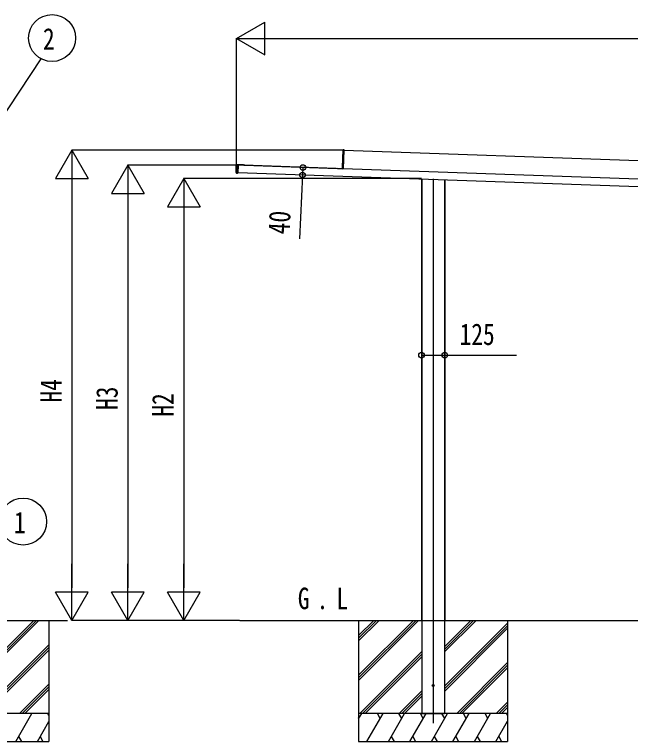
# Model space of a CAD drawing. Units: millimetres, scale not verified. Extents: x -14718 to 14718, y -10396 to 10396.
# Drawn here: x -1991 to 1314, y -7724 to -3823 of the extents above; entities that cross this region are included whole.
import ezdxf
from ezdxf.enums import TextEntityAlignment as Align

# ---------------------------------------------------------------- set-up
doc = ezdxf.new("R2010")
doc.units = ezdxf.units.MM
doc.header["$LTSCALE"] = 50
for name, color, linetype in [('0-2_USER1', 3, 'Continuous'), ('0-3_YKK_12', 2, 'Continuous'), ('0-4_YKK_A1', 4, 'Continuous'), ('0-5_YKK_D', 6, 'Continuous')]:
    doc.layers.add(name, color=color, linetype=linetype)
doc.styles.add('ＭＳ ゴシック', font='')
doc.styles.get('ＭＳ ゴシック').set_extended_font_data('MS Gothic')

msp = doc.modelspace()

# ---------------------------------------------------------------- linework, layer by layer
at = {"layer": '0-3_YKK_12'}
msp.add_line((255.17, -4705.5), (255.17, -7626.8), dxfattribs=at)
at = {"layer": '0-4_YKK_A1'}
for p, q in [((-227.73, -4549.59), (-230.95, -4641.68)), ((-227.73, -4549.59), (-228.2, -4549.57)), ((-222.19, -4549.44), (-227.73, -4549.59)), ((-227.71, -4549.09), (-222.17, -4548.95)), ((-225.73, -4650.85), (-222.19, -4549.44)), ((-222.27, -4551.64), (3639.37, -4686.5)), ((-222.17, -4548.95), (-222.19, -4549.44)), ((-802.53, -4670.99), (-801.16, -4632.02)), ((-800.82, -4672.07), (-799.39, -4631.01)), ((-798.92, -4631.03), (-800.35, -4672.08)), ((-798.92, -4631.03), (-799.39, -4631.01)), ((-791.38, -4630.83), (-798.92, -4631.03)), ((-784.57, -4629.59), (-798.06, -4629.12)), ((-793.06, -4629.3), (-793.1, -4630.39)), ((-791.38, -4630.83), (-792.84, -4672.81)), ((4203.24, -4806.25), (-791.41, -4631.83)), ((-784.64, -4631.59), (-784.57, -4629.59)), ((-778.57, -4629.8), (-784.57, -4629.59)), ((-778.64, -4631.8), (-778.57, -4629.8)), ((-768.58, -4630.15), (-778.57, -4629.8)), ((-768.65, -4632.15), (-768.58, -4630.15)), ((-762.65, -4632.36), (-762.58, -4630.36)), ((-760.48, -4632.91), (-760.44, -4631.81)), ((-233.6, -4651.31), (-760.48, -4632.91)), ((-265.74, -4649.09), (-760.44, -4631.81)), ((-755.63, -4633.08), (-755.62, -4632.78)), ((-755.62, -4632.78), (-755.6, -4632.18)), ((-230.95, -4641.68), (-231.42, -4641.67)), ((-230.95, -4641.68), (-231.23, -4649.69)), ((-800.35, -4672.08), (-800.82, -4672.07)), ((-792.86, -4673.31), (-800.37, -4672.58)), ((-800.35, -4672.08), (-792.84, -4672.81)), ((-799.63, -4674.09), (-794.63, -4674.27)), ((-794.63, -4674.27), (-794.6, -4673.16)), ((-792.84, -4672.81), (-792.86, -4673.31)), ((4201.85, -4846.22), (-792.81, -4671.81)), ((-265.78, -4650.19), (-265.74, -4649.09)), ((-260.74, -4650.36), (-260.73, -4650.06)), ((-260.73, -4650.06), (-260.71, -4649.46)), ((-260.71, -4649.46), (-260.69, -4649.16)), ((-256.74, -4650.5), (-256.71, -4649.8)), ((-225.74, -4650.88), (-256.71, -4649.8)), ((-231.23, -4649.69), (-231.69, -4649.68)), ((-225.73, -4650.85), (-225.76, -4651.58)), ((193.87, -4706.26), (193.87, -7074.3)), ((194.27, -4706.28), (194.27, -7574.3)), ((316.07, -4710.53), (316.07, -7574.3)), ((317.67, -4710.58), (317.67, -7074.3)), ((-12557.43, -7074.3), (-1707.43, -7074.3)), ((-2157.43, -7371.43), (-1860.34, -7074.34)), ((-2157.43, -7357.28), (-1874.48, -7074.34)), ((-2157.43, -7343.14), (-1888.63, -7074.34)), ((-1807.43, -7074.3), (-1807.43, -7724.3)), ((-782.32, -7074.3), (4716.09, -7074.3)), ((-144.83, -7074.3), (-144.83, -7724.3)), ((-144.83, -7368.28), (149.15, -7074.3)), ((-144.83, -7382.42), (163.29, -7074.3)), ((-144.83, -7396.56), (177.43, -7074.3)), ((-144.83, -7156.14), (-62.99, -7074.3)), ((-144.83, -7170.28), (-48.85, -7074.3)), ((-144.83, -7184.43), (-34.7, -7074.3)), ((192.97, -7074.3), (193.57, -7074.3)), ((316.07, -7074.3), (316.17, -7074.3)), ((316.07, -7244.03), (485.8, -7074.3)), ((316.07, -7229.89), (471.66, -7074.3)), ((316.07, -7215.74), (457.51, -7074.3)), ((316.07, -7427.87), (655.17, -7088.78)), ((316.17, -7074.3), (316.47, -7074.3)), ((317.37, -7074.3), (317.67, -7074.3)), ((655.17, -7074.3), (655.17, -7724.3)), ((316.07, -7442.02), (655.17, -7102.92)), ((316.07, -7456.16), (655.17, -7117.06)), ((-2157.43, -7555.27), (-1807.43, -7205.28)), ((-2157.43, -7569.42), (-1807.43, -7219.42)), ((-2148.17, -7574.3), (-1807.43, -7233.56)), ((-138.72, -7574.3), (194.27, -7241.31)), ((-124.58, -7574.3), (194.27, -7255.45)), ((-110.44, -7574.3), (194.27, -7269.59)), ((381.78, -7574.3), (655.17, -7300.91)), ((395.92, -7574.3), (655.17, -7315.05)), ((410.06, -7574.3), (655.17, -7329.19)), ((-1964.33, -7574.3), (-1807.43, -7417.41)), ((-1950.18, -7574.3), (-1807.43, -7431.55)), ((-1936.04, -7574.3), (-1807.43, -7445.69)), ((73.41, -7574.3), (194.27, -7453.44)), ((87.55, -7574.3), (194.27, -7467.58)), ((101.69, -7574.3), (194.27, -7481.72)), ((593.91, -7574.3), (655.17, -7513.04)), ((608.05, -7574.3), (655.17, -7527.18)), ((622.19, -7574.3), (655.17, -7541.32)), ((-1807.43, -7574.3), (-2607.43, -7574.3)), ((-1807.43, -7574.3), (-2607.43, -7574.3)), ((-1984.51, -7724.3), (-1897.91, -7574.3)), ((-1807.43, -7582.96), (-1812.44, -7574.3)), ((655.17, -7574.3), (-144.83, -7574.3)), ((-144.83, -7603.24), (-128.12, -7574.3)), ((-143.12, -7600.28), (-144.83, -7597.32)), ((-100.29, -7724.3), (-13.68, -7574.3)), ((-28.69, -7600.28), (-43.69, -7574.3)), ((15.18, -7724.3), (101.79, -7574.3)), ((86.78, -7600.28), (71.78, -7574.3)), ((130.65, -7724.3), (217.26, -7574.3)), ((202.26, -7600.28), (187.25, -7574.3)), ((194.27, -7574.3), (316.07, -7574.3)), ((246.12, -7724.3), (332.73, -7574.3)), ((317.73, -7600.28), (302.72, -7574.3)), ((361.59, -7724.3), (448.2, -7574.3)), ((433.2, -7600.28), (418.2, -7574.3)), ((477.06, -7724.3), (563.67, -7574.3)), ((548.67, -7600.28), (533.67, -7574.3)), ((655.17, -7584.74), (649.14, -7574.3)), ((-1869.04, -7724.3), (-1807.43, -7617.6)), ((592.53, -7724.3), (655.17, -7615.81)), ((-2607.43, -7724.3), (-1807.43, -7724.3)), ((-1969.51, -7698.32), (-1954.51, -7724.3)), ((-1854.04, -7698.32), (-1839.04, -7724.3)), ((-144.83, -7724.3), (655.17, -7724.3)), ((30.18, -7698.32), (45.18, -7724.3)), ((145.65, -7698.32), (160.65, -7724.3)), ((261.12, -7698.32), (276.12, -7724.3)), ((376.59, -7698.32), (391.59, -7724.3)), ((492.06, -7698.32), (507.06, -7724.3)), ((607.53, -7698.32), (622.53, -7724.3))]:
    msp.add_line(p, q, dxfattribs=at)
for points in [[(-231.69, -4649.68), (-231.42, -4641.67), (-228.2, -4549.57)], [(-798.9, -4630.53), (-791.36, -4630.33), (-791.38, -4630.83)], [(-756.09, -4630.59), (-756.16, -4632.59), (-791.4, -4631.36)], [(-756.09, -4630.59), (-762.58, -4630.36), (-768.58, -4630.15)], [(-755.6, -4632.18), (-755.59, -4631.88), (-260.69, -4649.16)], [(-256.71, -4649.8), (-256.7, -4649.3), (-232.01, -4650.16)], [(192.67, -4706.22), (192.67, -7074.3), (192.97, -7074.3)], [(316.47, -4710.54), (316.47, -7074.3), (316.77, -7074.3), (317.37, -7074.3)], [(193.57, -7074.3), (193.87, -7074.3), (194.17, -7074.3), (194.27, -7074.3)]]:
    msp.add_lwpolyline(points, dxfattribs=at)
msp.add_circle((255.17, -7424.3), 5, dxfattribs=at)
for centre, radius, start, end in [((-227.7, -4549.59), 0.5, 91.5, 178), ((-225.67, -4549.41), 2.07, 171.06854, 184.93146), ((-798.17, -4632.12), 3, 88, 178), ((-798.89, -4631.03), 0.5, 91.5, 178), ((-796.86, -4630.85), 2.07, 171.06854, 184.93146), ((-799.53, -4671.1), 3, 178, 268), ((-800.32, -4672.08), 0.5, 178, 264.5), ((-798.31, -4672.4), 2.07, 171.06854, 184.93146), ((-232.19, -4649.66), 0.5, 268, 358), ((-232.2, -4649.39), 0.765, 269.05171, 301.0406), ((-232.01, -4649.92), 0.242, 269.80053, 328.78296), ((-229.13, -4634.9), 15.54, 259.3054, 261.87346), ((-231.5, -4651.87), 1.85, 83.82294, 99.58333), ((-234.46, -4649.81), 3.17, 351.51431, 355.97407), ((-232.23, -4649.66), 1, 337.89786, 358), ((-225.78, -4650.85), 0.046, 321.12762, 0.80407)]:
    msp.add_arc(centre, radius, start, end, dxfattribs=at)
for centre, ratio, start_param in [((-238.81, -4650.43), 0.038227, 0), ((-238.8, -4650.43), 0.061163, 0.0374041)]:
    msp.add_ellipse(centre, major_axis=(13.07, -0.46), ratio=ratio, start_param=start_param, end_param=0.962078, dxfattribs=at)
at = {"layer": '0-5_YKK_D'}
for p, q in [((-799.79, -3951.55), (-648.23, -3864.05)), ((-648.23, -4039.05), (-648.23, -3864.05)), ((-799.79, -4670.08), (-799.79, -3950.55)), ((-799.79, -3951.55), (-648.23, -4039.05)), ((-799.79, -3951.55), (-496.68, -3951.55)), ((-624.79, -3951.55), (4035.22, -3951.55)), ((-1683.32, -4551.55), (-1770.82, -4703.1)), ((-226.07, -4551.55), (-1684.32, -4551.55)), ((-1683.32, -4551.55), (-1595.82, -4703.1)), ((-1683.32, -4551.55), (-1683.32, -4854.65)), ((-1383.32, -4631.6), (-1470.82, -4783.16)), ((-798.91, -4631.6), (-1384.32, -4631.6)), ((-1383.32, -4631.6), (-1295.82, -4783.16)), ((-1383.32, -4631.6), (-1383.32, -4934.71)), ((-1770.82, -4703.1), (-1595.82, -4703.1)), ((-1083.32, -4703.27), (-1170.82, -4854.83)), ((193.27, -4703.27), (-1084.32, -4703.27)), ((-1083.32, -4703.27), (-995.82, -4854.83)), ((-1083.32, -4703.27), (-1083.32, -5006.38)), ((-1683.32, -4726.55), (-1683.32, -6899.3)), ((-1470.82, -4783.16), (-1295.82, -4783.16)), ((-1383.32, -4806.6), (-1383.32, -6899.3)), ((-1170.82, -4854.83), (-995.82, -4854.83)), ((-1083.32, -4878.27), (-1083.32, -6899.3)), ((-1683.32, -7074.3), (-1683.32, -6771.19)), ((-1383.32, -7074.3), (-1383.32, -6771.19)), ((-1083.32, -7074.3), (-1083.32, -6771.19)), ((-1683.32, -7074.3), (-1770.82, -6922.74)), ((-1595.82, -6922.74), (-1770.82, -6922.74)), ((-1683.32, -7074.3), (-1595.82, -6922.74)), ((-1383.32, -7074.3), (-1470.82, -6922.74)), ((-1295.82, -6922.74), (-1470.82, -6922.74)), ((-1383.32, -7074.3), (-1295.82, -6922.74)), ((-1083.32, -7074.3), (-1170.82, -6922.74)), ((-995.82, -6922.74), (-1170.82, -6922.74)), ((-1083.32, -7074.3), (-995.82, -6922.74)), ((-816.66, -7074.3), (-1684.32, -7074.3)), ((-816.66, -7074.3), (-1384.32, -7074.3)), ((-783.32, -7074.3), (-1084.32, -7074.3))]:
    msp.add_line(p, q, dxfattribs=at)
for points in [[(-2174.43, -4551.94), (-2141.58, -4502.34), (-1848.84, -4060.37)], [(-443.76, -4643.97), (-445.67, -4683.93), (-462.09, -5027.34)], [(192.67, -5651.28), (317.67, -5651.28), (702.77, -5651.28)]]:
    msp.add_lwpolyline(points, dxfattribs=at)
for centre, radius in [((-1790.02, -3948.95), 126), ((-443.76, -4643.97), 14.88), ((-445.67, -4683.93), 14.88), ((192.67, -5651.28), 14.88), ((317.67, -5651.28), 14.88), ((-1945.62, -6544.4), 126)]:
    msp.add_circle(centre, radius, dxfattribs=at)

# ---------------------------------------------------------------- texts
at = {"layer": '0-2_USER1', "style": 'ＭＳ ゴシック', "width": 0.8}
for s, p in [('G', (-470.95, -7048.99)), ('L', (-264.08, -7048.99)), ('.', (-370.15, -7048.99))]:
    msp.add_text(s, height=115.5, dxfattribs=at).set_placement(p, align=Align.BOTTOM_LEFT)
at = {"layer": '0-5_YKK_D', "style": 'ＭＳ ゴシック', "width": 0.8}
for s, p in [('2', (-1838.98, -4046.06)), ('125', (397.17, -5631.28)), ('1', (-1994.58, -6641.52))]:
    msp.add_text(s, height=115.5, dxfattribs=at).set_placement(p, align=Align.BOTTOM_LEFT)
for s, rotation, p in [('40', 87.262, (-481.11, -5006.4)), ('H4', 90, (-1703.32, -5905.32)), ('H3', 90, (-1403.32, -5945.35)), ('H2', 90, (-1103.32, -5981.18))]:
    msp.add_text(s, height=115.5, rotation=rotation, dxfattribs=at).set_placement(p, align=Align.BOTTOM_LEFT)

doc.saveas('drawing.dxf')
